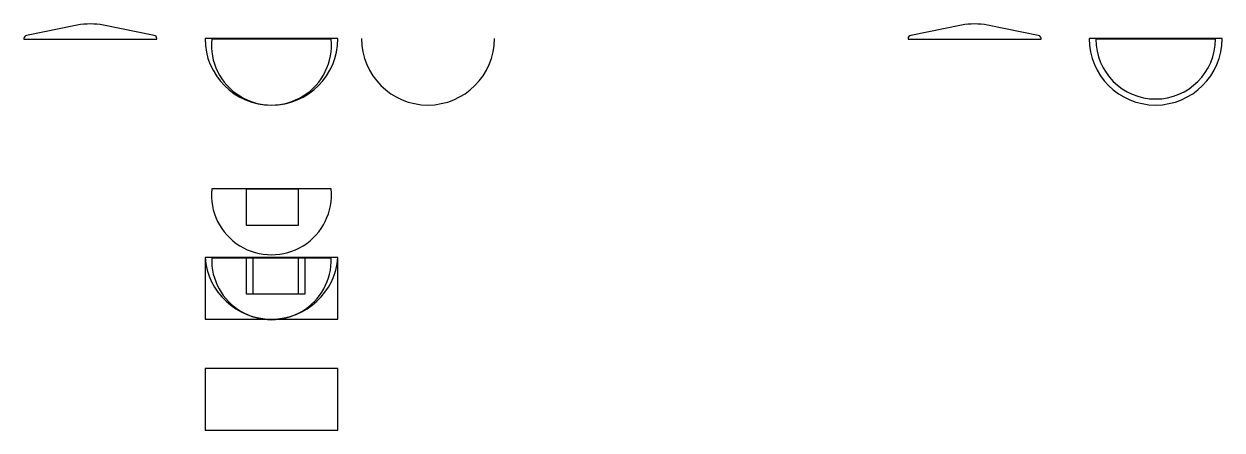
# Model space of a CAD drawing. Header units: inches. Extents: x -285 to 74, y -118 to 4.
import ezdxf

# ---------------------------------------------------------------- set-up
doc = ezdxf.new("R2010")
doc.units = ezdxf.units.IN
doc.header["$MEASUREMENT"] = 0

msp = doc.modelspace()

# ---------------------------------------------------------------- linework, layer by layer
for points in [[(-261.21, 3.22, 0.099004), (-269.06, 3.22), (-284.26, 0.18, 0.35752), (-285.06, -0.8), (-285.06, -0.98), (-245.21, -0.98), (-245.21, -0.8, 0.35752), (-246.01, 0.18)], [(3.92, 3.22, 0.099004), (-3.92, 3.22), (-19.12, 0.18, 0.35752), (-19.93, -0.8), (-19.93, -0.98), (19.93, -0.98), (19.93, -0.8, 0.35752), (19.12, 0.18)], [(-190.91, -0.8), (-230.77, -0.8, 1)], [(74.22, -0.8), (34.37, -0.8, 1)], [(-230.77, -66.47, 0.928457), (-190.91, -66.47)]]:
    msp.add_lwpolyline(points, format="xyb", close=True)
at = {"elevation": 516}
for points in [[(-228.77, -0.98, 1.101064), (-192.91, -0.98)], [(72.23, -0.98), (36.36, -0.98, 1)], [(-228.77, -45.92, 1.101064), (-192.91, -45.92)], [(-192.91, -66.65), (-228.77, -66.65, 1.031619)]]:
    msp.add_lwpolyline(points, format="xyb", close=True, dxfattribs=at)
msp.add_lwpolyline([(-183.84, -0.8, 1), (-143.99, -0.8)], format="xyb")
for points in [[(-218.34, -45.92), (-202.84, -45.92), (-202.84, -56.92), (-218.34, -56.92)], [(-218.35, -66.49), (-202.85, -66.49), (-202.85, -77.49), (-218.35, -77.49)]]:
    msp.add_lwpolyline(points, close=True, dxfattribs=at)
for points in [[(-190.91, -66.47), (-230.77, -66.47), (-230.77, -84.97), (-190.91, -84.97)], [(-216.35, -66.47), (-200.85, -66.47), (-200.85, -77.47), (-216.35, -77.47)], [(-190.91, -99.77), (-230.77, -99.77), (-230.77, -118.27), (-190.91, -118.27)]]:
    msp.add_lwpolyline(points, close=True)

doc.saveas('drawing.dxf')
